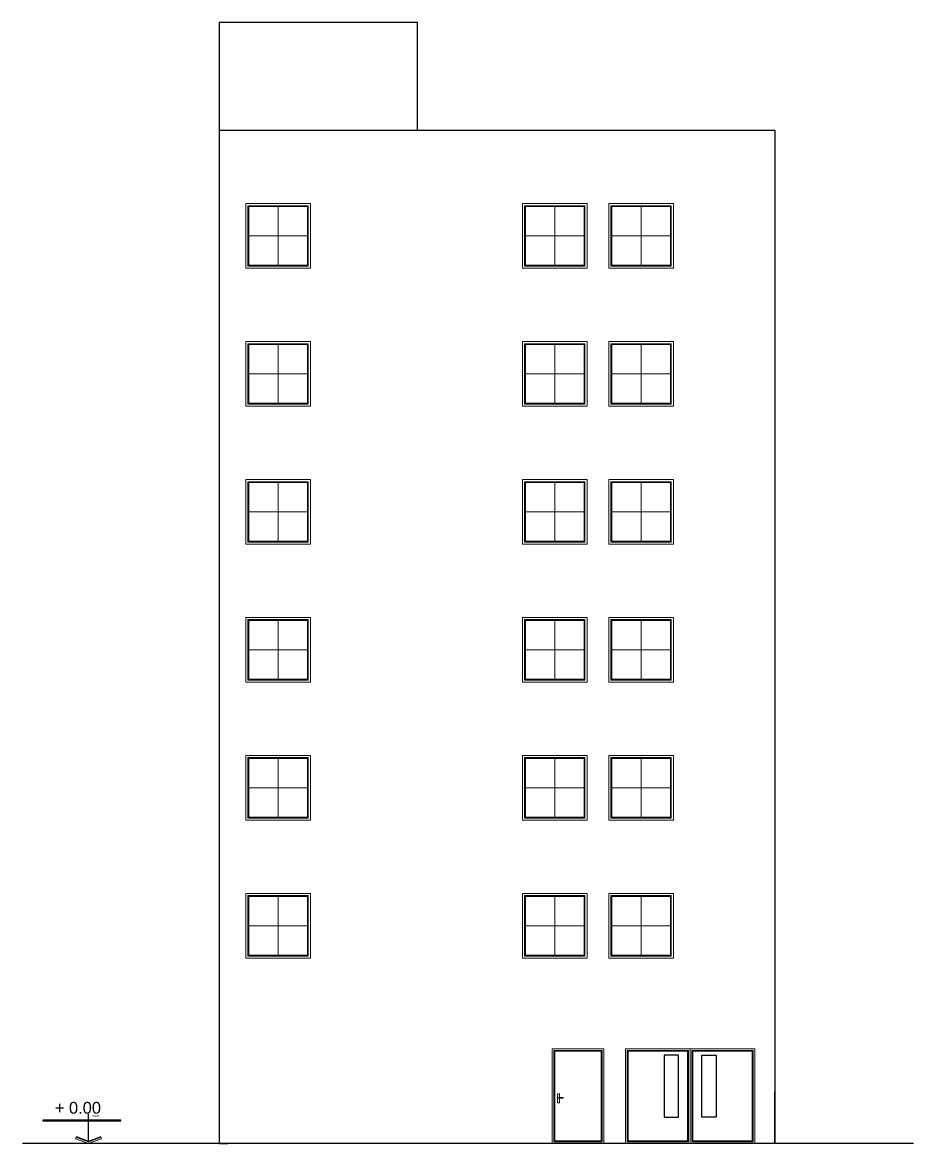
# Model space of a CAD drawing. Header units: metres. Extents: x -355 to 973, y -73 to 238.
# Drawn here: x 811.07 to 831.72, y 136.98 to 162.98 of the extents above; entities that cross this region are included whole.
import ezdxf

# ---------------------------------------------------------------- set-up
doc = ezdxf.new("R2010")
doc.units = ezdxf.units.M
doc.header["$LTSCALE"] = 3
doc.header["$MEASUREMENT"] = 0
doc.layers.add('05', color=21, linetype='Continuous', lineweight=5)
doc.layers.add('09', color=120, linetype='Continuous', lineweight=9)
doc.styles.get("Standard").update_dxf_attribs({"font": 'arial.ttf'})

# ---------------------------------------------------------------- blocks, each defined once
blk = doc.blocks.new('asidk')
at = {"layer": '09'}
for p, q in [((128.451, 86.95), (128.451, 85.59)), ((127.771, 86.27), (129.131, 86.27))]:
    blk.add_line(p, q, dxfattribs=at)
for points in [[(129.201, 87.02), (127.701, 87.02), (127.701, 85.52), (129.201, 85.52)], [(129.151, 86.97), (127.751, 86.97), (127.751, 85.57), (129.151, 85.57)], [(129.131, 86.95), (127.771, 86.95), (127.771, 85.59), (129.131, 85.59)]]:
    blk.add_lwpolyline(points, close=True, dxfattribs=at)

msp = doc.modelspace()

# ---------------------------------------------------------------- hatches: boundary and pattern name
msp.add_hatch(color=256).paths.add_polyline_path([(812.601, 136.978), (812.301, 137.089), (812.314, 137.124), (812.601, 137.019), (812.889, 137.124), (812.902, 137.089)])

# ---------------------------------------------------------------- linework, layer by layer
for p, q in [((820.226, 162.978), (815.626, 162.978)), ((815.626, 162.978), (815.626, 161.878)), ((820.226, 160.478), (820.226, 162.978)), ((815.626, 161.878), (815.626, 159.378)), ((815.626, 160.478), (828.503, 160.478)), ((828.503, 160.478), (828.503, 136.978)), ((815.626, 159.378), (815.626, 136.978)), ((828.503, 136.978), (828.503, 138.178)), ((812.601, 137.019), (812.601, 137.662)), ((813.352, 137.521), (811.541, 137.521)), ((831.72, 136.978), (811.069, 136.978)), ((815.626, 136.978), (815.826, 136.978)), ((827.421, 136.978), (825.921, 136.978)), ((828.503, 136.978), (828.303, 136.978))]:
    msp.add_line(p, q)
for points in [[(826.274, 139.026), (825.942, 139.026), (825.942, 137.59), (826.274, 137.59), (826.274, 139.026)], [(826.812, 139.026), (827.143, 139.026), (827.143, 137.59), (826.812, 137.59), (826.812, 139.026)], [(811.541, 137.521), (811.541, 137.503), (813.352, 137.503), (813.352, 137.521), (813.053, 137.521)]]:
    msp.add_lwpolyline(points)
at = {"layer": '05'}
for p, q in [((812.301, 137.089), (812.314, 137.124)), ((812.601, 136.978), (812.301, 137.089)), ((812.601, 137.019), (812.314, 137.124)), ((812.601, 137.037), (812.32, 137.14)), ((812.883, 137.14), (812.601, 137.037)), ((812.889, 137.124), (812.601, 137.019)), ((812.601, 136.978), (812.902, 137.089)), ((812.902, 137.089), (812.889, 137.124))]:
    msp.add_line(p, q, dxfattribs=at)
for points in [[(823.343, 139.178), (823.343, 136.978), (824.543, 136.978), (824.543, 139.178)], [(823.383, 139.138), (823.383, 137.018), (824.503, 137.018), (824.503, 139.138)], [(823.403, 139.118), (823.403, 137.038), (824.483, 137.038), (824.483, 139.118)], [(826.543, 139.178), (825.043, 139.178), (825.043, 136.978), (826.543, 136.978)], [(825.083, 137.018), (826.503, 137.018), (826.503, 139.138), (825.083, 139.138)], [(825.103, 137.038), (826.483, 137.038), (826.483, 139.118), (825.103, 139.118)], [(826.543, 139.178), (828.043, 139.178), (828.043, 136.978), (826.543, 136.978)], [(828.003, 137.018), (826.583, 137.018), (826.583, 139.138), (828.003, 139.138)], [(827.983, 137.038), (826.603, 137.038), (826.603, 139.118), (827.983, 139.118)], [(823.491, 138.046), (823.603, 138.046), (823.603, 138.031), (823.491, 138.031)]]:
    msp.add_lwpolyline(points, close=True, dxfattribs=at)
msp.add_lwpolyline([(823.513, 138.031), (823.513, 137.921), (823.47, 137.921), (823.47, 138.128), (823.513, 138.128), (823.513, 138.046)], dxfattribs=at)

# ---------------------------------------------------------------- block references
at = {"xscale": -1}
for p in [(945.444, 71.758), (951.856, 71.758), (953.856, 71.758), (945.444, 68.558), (951.856, 68.558), (953.856, 68.558), (945.444, 65.358), (951.856, 65.358), (953.856, 65.358), (945.444, 62.158), (951.856, 62.158), (953.856, 62.158), (945.444, 58.958), (951.856, 58.958), (953.856, 58.958), (945.444, 55.758), (951.856, 55.758), (953.856, 55.758)]:
    msp.add_blockref('asidk', p, dxfattribs=at)

# ---------------------------------------------------------------- texts
at = {"attachment_point": 3}
for s, insert, char_height, width in [('+ 0.00', (812.889, 137.944), 0.2725, 2.09549), ('_', (812.849, 137.865), 0.2, 0.68665)]:
    msp.add_mtext(s, dxfattribs=dict(at, insert=insert, char_height=char_height, width=width))

doc.saveas('drawing.dxf')
